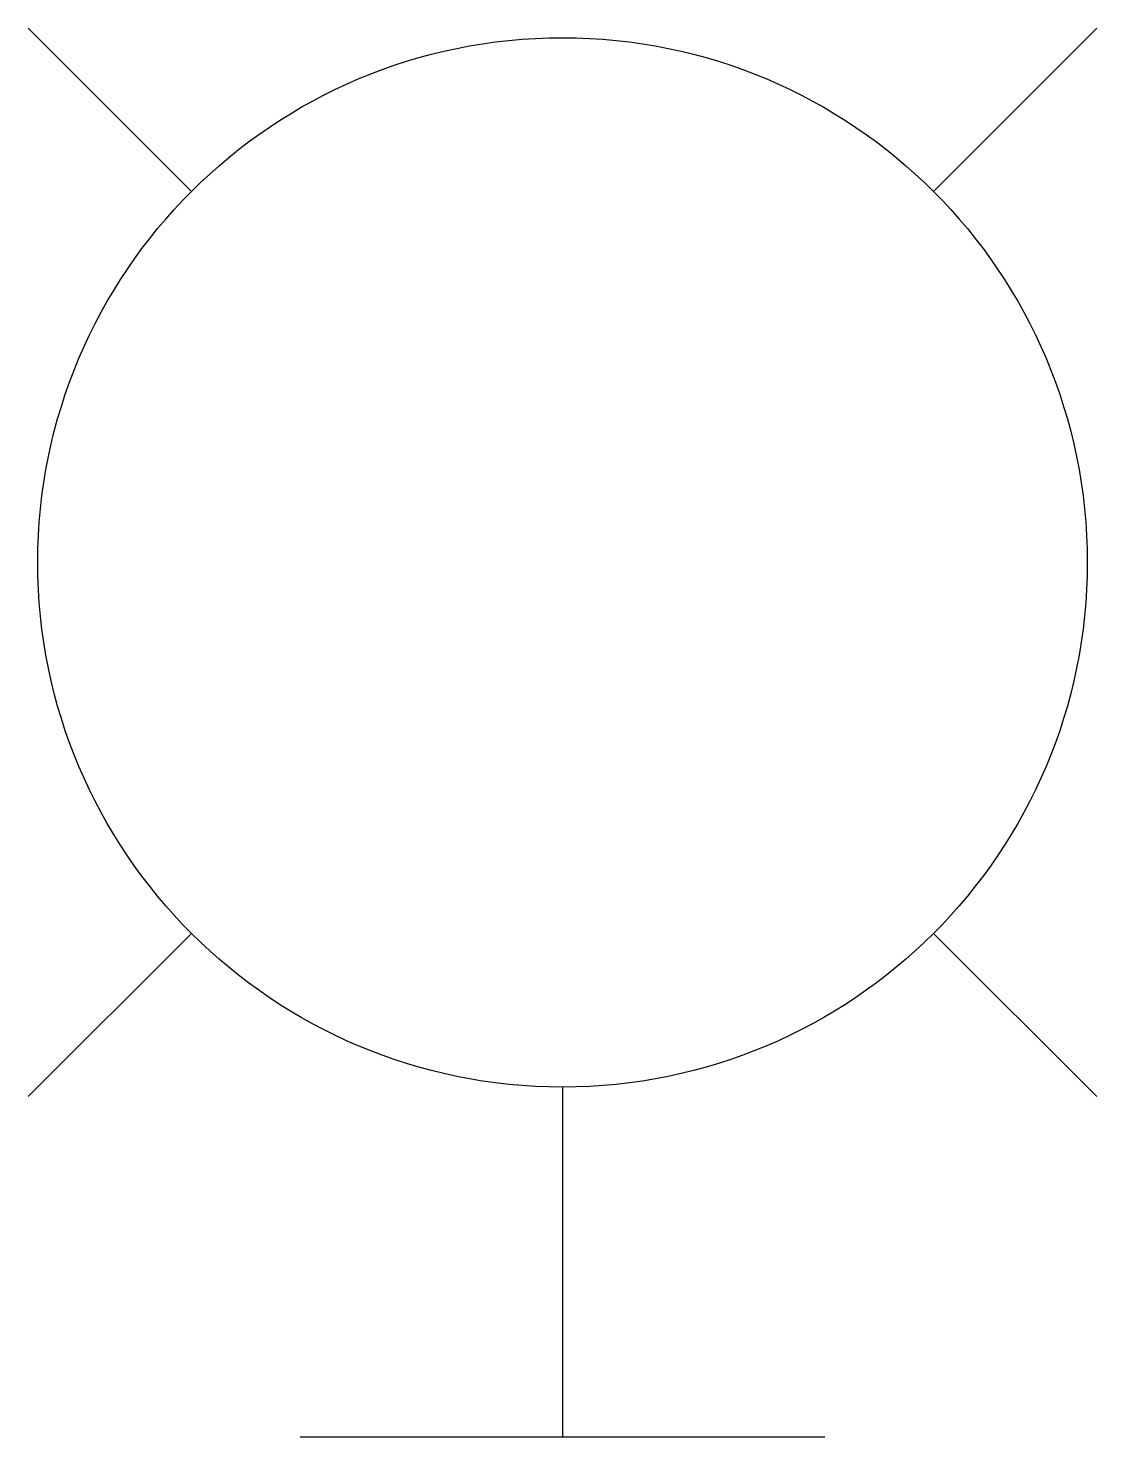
# Model space of a CAD drawing. Header units: millimetres. Extents: x -1.37 to 1.37, y 0 to 3.62.
import ezdxf

# ---------------------------------------------------------------- set-up
doc = ezdxf.new("R2010")
doc.units = ezdxf.units.MM
doc.header["$LTSCALE"] = 150

msp = doc.modelspace()

# ---------------------------------------------------------------- linework, layer by layer
at = {"linetype": 'Continuous'}
for p, q in [((-1.3746, 3.6246), (-0.9546, 3.2046)), ((0.9546, 3.2046), (1.3746, 3.6246)), ((-1.3746, 0.8754), (-0.9546, 1.2954)), ((0.9546, 1.2954), (1.3746, 0.8754)), ((0, 0.9), (0, 0)), ((-0.675, 0), (0.675, 0))]:
    msp.add_line(p, q, dxfattribs=at)
msp.add_circle((0, 2.25), 1.35, dxfattribs=at)

doc.saveas('drawing.dxf')
